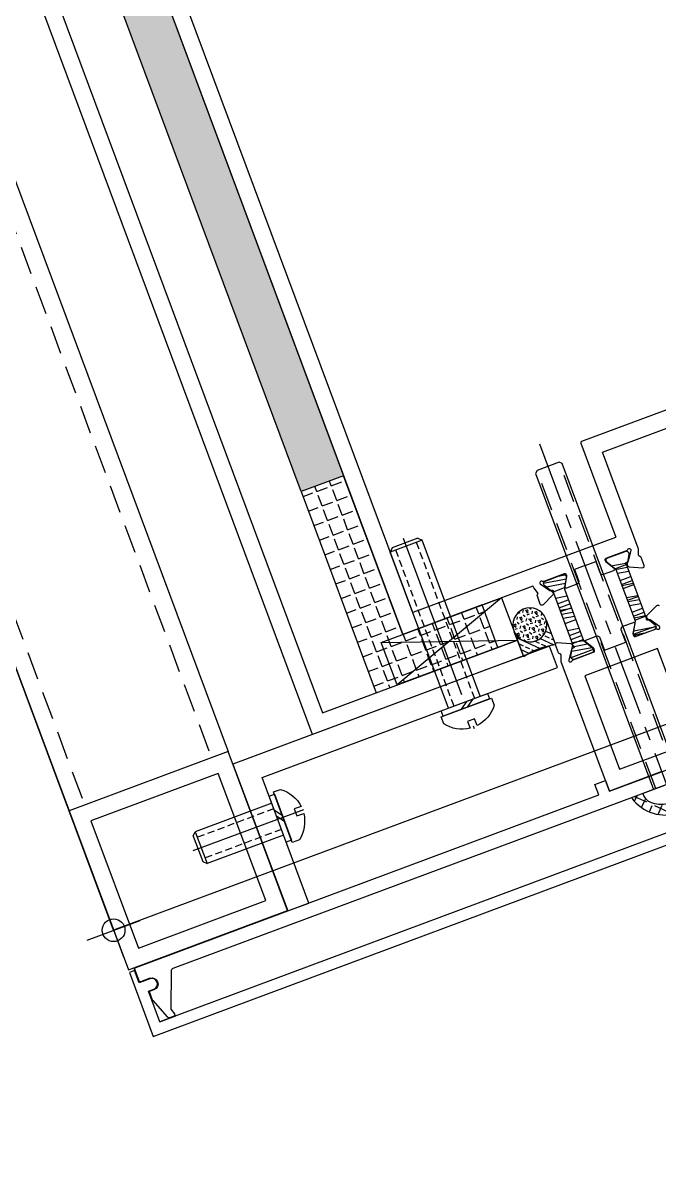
# Model space of a CAD drawing. Extents: x 12199666 to 24617114, y 1197707 to 2548648.
# Drawn here: x 12313834.2 to 12313946.4, y 1246514.4 to 1246718.6 of the extents above; entities that cross this region are included whole.
import ezdxf

# ---------------------------------------------------------------- set-up
doc = ezdxf.new("R2010")
doc.units = 0
doc.header["$LTSCALE"] = 10
doc.header["$MEASUREMENT"] = 0
for name, pattern in [('TX-PLAN-T1-F11$0$CENTER', [2, 1.25, -0.25, 0.25, -0.25]), ('TX-PLAN-T1-F11$0$CENTER2', [1.125, 0.75, -0.125, 0.125, -0.125]), ('TX-PLAN-T1-F11$0$CONTINOUS', [0]), ('TX-PLAN-T1-F11$0$DASHED', [0.75, 0.5, -0.25]), ('TX-PLAN-T1-F11$0$HIDDEN', [0.375, 0.25, -0.125])]:
    doc.linetypes.add(name, pattern=pattern)
for name, color, linetype in [('TX-PLAN-T1-F11$0$01', 1, 'Continuous'), ('TX-PLAN-T1-F11$0$F-Alum', 4, 'Continuous'), ('TX-PLAN-T1-F11$0$F-Bolt', 32, 'Continuous'), ('TX-PLAN-T1-F11$0$F-dashed line', 8, 'TX-PLAN-T1-F11$0$DASHED'), ('TX-PLAN-T1-F11$0$F-dim', 1, 'Continuous'), ('TX-PLAN-T1-F11$0$F-Glazing', 8, 'Continuous'), ('TX-PLAN-T1-F11$0$F-Misc', 1, 'Continuous'), ('TX-PLAN-T1-F11$0$F_MISC', 8, 'Continuous'), ('TX-PLAN-T1-F11$0$HAT', 155, 'Continuous'), ('TX-PLAN-T1-F11$0$Hatch', 8, 'Continuous'), ('TX-PLAN-T1-F11$0$Hatch @ 1 VP1', 8, 'Continuous'), ('TX-PLAN-T1-F11$0$Hatch @ 1 VPModel', 8, 'Continuous'), ('TX-PLAN-T1-F11$0$中心线', 1, 'TX-PLAN-T1-F11$0$CENTER2'), ('TX-PLAN-T1-F11$0$虚线', 8, 'TX-PLAN-T1-F11$0$HIDDEN'), ('TX-PLAN-T1-F11$0$螺栓钉类', 241, 'Continuous')]:
    doc.layers.add(name, color=color, linetype=linetype)
doc.layers.add('TX-PLAN-T1-F11$0$_EDO-ALUMINIUM-SECTION', color=90, linetype='Continuous', lineweight=30)
doc.layers.add('TX-PLAN-T1-F11$0$幕墙线', color=114, linetype='Continuous', lineweight=30)
pattern_1 = [(30.0159999972559, (7246.22157835518, 83575.31519769797), (-1.375665006030534, 2.381185795183361), [2, -0.7500000000000002]), (120.0160000000013, (7246.22157835518, 83575.31519769797), (-2.381185795183363, -1.375665006030534), [1.999999999999999, -0.7499999999999996])]

# ---------------------------------------------------------------- blocks, each defined once
blk = doc.blocks.new('TX-PLAN-T1-F11$0$A$C3FFC0167')
at = {"layer": 'TX-PLAN-T1-F11$0$F-dim'}
for p, q in [((0, 5), (0, -5)), ((-5, 0), (5, 0))]:
    blk.add_line(p, q, dxfattribs=at)
blk.add_circle((0, 0), 2, dxfattribs=at)
blk = doc.blocks.new('TX-PLAN-T1-F11$0$qertqtwet')
at = {"layer": 'TX-PLAN-T1-F11$0$F-Glazing'}
h = blk.add_hatch(dxfattribs=at)
h.set_pattern_fill('ANSI37', color=256, angle=270.0000000000034, style=0)
h.set_pattern_definition([(315.0000000000033, (-29614.42304775224, -25731.69154979243), (1.122532015133579, 1.122532015133709), []), (45.00000000000334, (-29614.42304775224, -25731.69154979243), (-1.122532015133709, 1.122532015133579), [])])
h.paths.add_polyline_path([(-29820.57937317537, -22812.52878940574), (-29818.8122062625, -22812.52878940575), (-29818.8122062625, -22810.33161240899, 0.323428697050681), (-29824.22649746502, -22816.97082330404), (-29822.2096299913, -22816.97082330405, -0.1185157189850159), (-29821.23881053725, -22812.93261066923, -0.2818610536571748)])
h.paths.add_polyline_path([(-29822.2096299913, -22816.97082330405), (-29824.22649746502, -22816.97082330404, 0.3560576311528728), (-29818.8122062625, -22824.46540130571), (-29818.8122062625, -22821.41285720236), (-29820.57937317537, -22821.41285720236, -0.2818610536571745), (-29821.23881053725, -22821.00903593886, -0.1185157189850159)])
at = {"color": 8, "linetype": 'TX-PLAN-T1-F11$0$DASHED'}
for p, q in [((-29818.81220626278, -22814.88745477372, -46928.13187290396), (-29758.81220626278, -22814.88745477372, -46928.13187290396)), ((-29818.81220626278, -22814.88745477372, -46928.13187290396), (-29758.81220626278, -22814.88745477372, -46928.13187290396)), ((-29818.81220626278, -22819.05412144038, -46928.13187290396), (-29758.81220626278, -22819.05412144038, -46928.13187290396)), ((-29818.81220626278, -22819.05412144038, -46928.13187290396), (-29758.81220626278, -22819.05412144038, -46928.13187290396))]:
    blk.add_line(p, q, dxfattribs=at)
at = {"color": 8, "linetype": 'TX-PLAN-T1-F11$0$CENTER'}
blk.add_line((-29825.47887292947, -22816.97078810705, -46928.13187290396), (-29754.64553959612, -22816.97078810705, -46928.13187290396), dxfattribs=at)
blk.add_line((-29825.47887292947, -22816.97078810705, -46928.13187290396), (-29754.64553959612, -22816.97078810705, -46928.13187290396), dxfattribs=at)
blk.add_arc((-29816.92428280844, -22817.39850685732, -23464.06593645198), 7.314728437362906, 104.9572881810436, 255.0427118187282)
at = {"layer": 'TX-PLAN-T1-F11$0$F-Bolt', "elevation": -46928.13187290396}
blk.add_lwpolyline([(-29820.98789410364, -22820.49255707884, 0.2099352819367999), (-29819.32357117219, -22821.47078796239), (-29818.81220753584, -22821.47078810705), (-29818.81220498975, -22812.47078810705), (-29819.3235686261, -22812.47078796277, 0.2099352819368), (-29820.98789211101, -22813.44901790502, 0.1433843212667726), (-29822.08493336194, -22816.35715081947), (-29820.79994085657, -22816.35715118109), (-29820.79994120376, -22817.58442390836), (-29822.08493370902, -22817.58442354483, 0.1433843212667727)], format="xyb", close=True, dxfattribs=at)
blk.add_lwpolyline([(-29820.98789410364, -22820.49255707884, 0.2099352819367999), (-29819.32357117219, -22821.47078796239), (-29818.81220753584, -22821.47078810705), (-29818.81220498975, -22812.47078810705), (-29819.3235686261, -22812.47078796277, 0.2099352819368), (-29820.98789211101, -22813.44901790502, 0.1433843212667726), (-29822.08493336194, -22816.35715081947), (-29820.79994085657, -22816.35715118109), (-29820.79994120376, -22817.58442390836), (-29822.08493370902, -22817.58442354483, 0.1433843212667727)], format="xyb", close=True, dxfattribs=at)
blk.add_lwpolyline([(-29818.81220626278, -22819.47078810705), (-29759.22887292947, -22819.47078810705), (-29758.81220626278, -22819.05412144038), (-29758.81220626278, -22814.88745477372), (-29759.22887292947, -22814.47078810705), (-29818.81220626278, -22814.47078810705)], dxfattribs=at)
blk.add_lwpolyline([(-29818.81220626278, -22819.47078810705), (-29759.22887292947, -22819.47078810705), (-29758.81220626278, -22819.05412144038), (-29758.81220626278, -22814.88745477372), (-29759.22887292947, -22814.47078810705), (-29818.81220626278, -22814.47078810705)], dxfattribs=at)
blk = doc.blocks.new('*U341')
at = {"layer": 'TX-PLAN-T1-F11$0$Hatch @ 1 VP1'}
h = blk.add_hatch(dxfattribs=at)
h.set_pattern_fill('M_SYNTHETIC-PISA', color=256, pattern_type=2)
h.set_pattern_definition([(80.42361603529756, (60.74734227051181, 419.571008317605), (-5.916388149900571, 0.9981739626518497), []), (80.42361603529756, (61.48689078924938, 419.4462365722735), (-5.916388149900571, 0.9981739626518497), []), (80.42361603529756, (62.22643930798695, 419.321464826942), (-5.916388149900571, 0.9981739626518497), []), (80.42361603529756, (64.44508486419966, 418.9471495909476), (-5.916388149900571, 0.9981739626518497), [])])
edge = h.paths.add_edge_path()
edge.add_arc((-6.87320508075617, -1.599999999999832), 0.5000000000000772, 270.0000000000381, 300.0000000000389, ccw=False)
edge.add_line((-6.873205080755838, -2.099999999999909), (-6.900000000000205, -2.099999999999909))
edge.add_arc((-6.900000000000205, -1.599999999999909), 0.5, 180, 270, ccw=False)
edge.add_line((-7.400000000000205, -1.599999999999909), (-7.400000000000205, 1.600000000000364))
edge.add_arc((-6.900000000000205, 1.600000000000364), 0.5, 90, 180, ccw=False)
edge.add_line((-6.900000000000205, 2.100000000000364), (-6.873205080757202, 2.099999999999909))
edge.add_arc((-6.873205080757574, 1.599999999999688), 0.5000000000002212, 59.999999999965496, 89.99999999995748, ccw=False)
edge.add_line((-6.623205080757202, 2.033012701891948), (-4.833974596215853, 1))
edge.add_line((-4.833974596215853, 1), (4.833974596215398, 1))
edge.add_line((4.833974596215398, 1), (6.623205080756748, 2.033012701891948))
edge.add_arc((6.87320508075709, 1.599999999999793), 0.5000000000001159, 90.00000000003928, 120.00000000003769, ccw=False)
edge.add_line((6.873205080756748, 2.099999999999909), (6.89999999999975, 2.100000000000364))
edge.add_arc((6.89999999999975, 1.600000000000364), 0.5, 0, 90, ccw=False)
edge.add_line((7.39999999999975, 1.600000000000364), (7.39999999999975, -1.599999999999909))
edge.add_arc((6.89999999999975, -1.599999999999909), 0.5, -90, 0, ccw=False)
edge.add_line((6.89999999999975, -2.099999999999909), (6.873205080755383, -2.099999999999909))
edge.add_arc((6.873205080755718, -1.599999999999822), 0.5000000000000873, 239.99999999996152, 269.99999999996163, ccw=False)
edge.add_line((6.623205080755383, -2.033012701891948), (4.833974596216308, -1))
edge.add_line((4.833974596216308, -1), (-4.833974596216308, -1))
edge.add_line((-4.833974596216308, -1), (-6.623205080755838, -2.033012701891948))
at = {"layer": 'TX-PLAN-T1-F11$0$Hatch @ 1 VPModel'}
h = blk.add_hatch(dxfattribs=at)
h.set_pattern_fill('M_SYNTHETIC-PISA', color=256, pattern_type=2)
h.set_pattern_definition([(90, (-9.900000006500932, 423.8302261678061), (-6, 3.673940397442059e-16), []), (90, (-9.150000006500932, 423.8302261678061), (-6, 3.673940397442059e-16), []), (90, (-8.400000006500932, 423.8302261678061), (-6, 3.673940397442059e-16), []), (90, (-6.150000006500932, 423.8302261678061), (-6, 3.673940397442059e-16), [])])
edge = h.paths.add_edge_path()
edge.add_arc((-6.87320508075617, -1.599999999999832), 0.5000000000000772, 270.0000000000381, 300.0000000000389, ccw=False)
edge.add_line((-6.873205080755838, -2.099999999999909), (-6.900000000000205, -2.099999999999909))
edge.add_arc((-6.900000000000205, -1.599999999999909), 0.5, 180, 270, ccw=False)
edge.add_line((-7.400000000000205, -1.599999999999909), (-7.400000000000205, 1.600000000000364))
edge.add_arc((-6.900000000000205, 1.600000000000364), 0.5, 90, 180, ccw=False)
edge.add_line((-6.900000000000205, 2.100000000000364), (-6.873205080757202, 2.099999999999909))
edge.add_arc((-6.873205080757574, 1.599999999999688), 0.5000000000002212, 59.999999999965496, 89.99999999995748, ccw=False)
edge.add_line((-6.623205080757202, 2.033012701891948), (-4.833974596215853, 1))
edge.add_line((-4.833974596215853, 1), (4.833974596215398, 1))
edge.add_line((4.833974596215398, 1), (6.623205080756748, 2.033012701891948))
edge.add_arc((6.87320508075709, 1.599999999999793), 0.5000000000001159, 90.00000000003928, 120.00000000003769, ccw=False)
edge.add_line((6.873205080756748, 2.099999999999909), (6.89999999999975, 2.100000000000364))
edge.add_arc((6.89999999999975, 1.600000000000364), 0.5, 0, 90, ccw=False)
edge.add_line((7.39999999999975, 1.600000000000364), (7.39999999999975, -1.599999999999909))
edge.add_arc((6.89999999999975, -1.599999999999909), 0.5, -90, 0, ccw=False)
edge.add_line((6.89999999999975, -2.099999999999909), (6.873205080755383, -2.099999999999909))
edge.add_arc((6.873205080755718, -1.599999999999822), 0.5000000000000873, 239.99999999996152, 269.99999999996163, ccw=False)
edge.add_line((6.623205080755383, -2.033012701891948), (4.833974596216308, -1))
edge.add_line((4.833974596216308, -1), (-4.833974596216308, -1))
edge.add_line((-4.833974596216308, -1), (-6.623205080755838, -2.033012701891948))
blk = doc.blocks.new('TX-PLAN-T1-F11$0$A$C455C3A01')
at = {"color": 0, "linetype": 'ByBlock'}
blk.add_lwpolyline([(-6.623205080755838, -2.033012701891948, -0.1316524975873993), (-6.873205080755838, -2.099999999999909), (-6.900000000000205, -2.099999999999909, -0.414213562373095), (-7.400000000000205, -1.599999999999909), (-7.400000000000205, 1.600000000000364, -0.414213562373095), (-6.900000000000205, 2.100000000000364), (-6.873205080757202, 2.099999999999909, -0.1316524975873601), (-6.623205080757202, 2.033012701891948), (-4.833974596215853, 1), (4.833974596215398, 1), (6.623205080756748, 2.033012701891948, -0.1316524975873888), (6.873205080756748, 2.099999999999909), (6.89999999999975, 2.100000000000364, -0.4142135623730949), (7.39999999999975, 1.600000000000364), (7.39999999999975, -1.599999999999909, -0.4142135623730951), (6.89999999999975, -2.099999999999909), (6.873205080755383, -2.099999999999909, -0.1316524975873966), (6.623205080755383, -2.033012701891948), (4.833974596216308, -1), (-4.833974596216308, -1)], format="xyb", close=True, dxfattribs=at)
at = {"layer": 'TX-PLAN-T1-F11$0$Hatch'}
blk.add_blockref('*U341', (0, 0), dxfattribs=at)
blk = doc.blocks.new('*U181')
at = {"layer": 'TX-PLAN-T1-F11$0$HAT'}
h = blk.add_hatch(dxfattribs=at)
h.set_pattern_fill('ANSI33', color=256, scale=0.5)
h.set_pattern_definition([(44.99999999999999, (-42960.06277537793, -11922.42191400856), (-1.122532015133644, 1.122532015133644), []), (44.99999999999999, (-42958.94024287794, -11922.42191400856), (-1.122532015133644, 1.122532015133644), [0.7937500000000004, -0.3968750000000002])])
edge = h.paths.add_edge_path()
edge.add_arc((3, 11.082361000701), 11.48123361620425, 254.8530260690202, 285.14697393097975, ccw=False)
edge.add_line((0, -1.77635683940025e-15), (0, -4.746772359798345))
edge.add_arc((3, -4.902934290748822), 3.004061675245397, 2.979783772836811, 177.0202162271633, ccw=False)
edge.add_line((6, -4.746772359798345), (6, -1.77635683940025e-15))
h = blk.add_hatch(dxfattribs=at)
h.set_pattern_fill('HEX', color=256, scale=0.5)
h.set_pattern_definition([(0, (-42960.06277537793, -11922.42191400856), (0, 0.8248889999999994), [0.47625, -0.9525]), (120, (-42960.06277537793, -11922.42191400856), (-0.7143748293023419, -0.4124444999999997), [0.4762499999999995, -0.9524999999999989]), (59.99999999999999, (-42959.58652537793, -11922.42191400856), (-0.7143748293023419, 0.4124444999999999), [0.4762499999999997, -0.9524999999999995])])
edge = h.paths.add_edge_path()
edge.add_arc((3, -4.902934290748819), 3.004061675245397, 0, 360)
at = {"layer": 'TX-PLAN-T1-F11$0$01'}
blk.add_lwpolyline([(6, -1.77635683940025e-15, -0.1329575385010826), (0, -1.77635683940025e-15), (0, -4.746772359798345, -0.9492999147649731), (6, -4.746772359798345)], format="xyb", close=True, dxfattribs=at)
blk.add_circle((3, -4.902934290748819), 3.004061675245397, dxfattribs=at)
blk = doc.blocks.new('*U175')
at = {"layer": 'TX-PLAN-T1-F11$0$中心线', "color": 1, "linetype": 'TX-PLAN-T1-F11$0$CENTER', "ltscale": 2.357947691000002}
blk.add_line((-2.842170943040401e-14, 30.90048662063384), (2.842170943040401e-14, -4.956409502317115), dxfattribs=at)
at = {"layer": 'TX-PLAN-T1-F11$0$虚线', "linetype": 'TX-PLAN-T1-F11$0$HIDDEN', "ltscale": 0.5}
for p, q in [((-1.948286311568523, 1.13686837721616e-13), (-1.94828631156858, 30.00000000000011)), ((1.948286311568523, 1.13686837721616e-13), (1.948286311568467, 30.00000000000011))]:
    blk.add_line(p, q, dxfattribs=at)
at = {"layer": 'TX-PLAN-T1-F11$0$螺栓钉类', "color": 241, "linetype": 'Continuous'}
for p, q in [((-2.40807576862025, 30.00000000000011), (-2.999791744951636, 29.40828402366867)), ((2.99979174495158, 29.40828402366867), (-2.999791744951636, 29.40828402366867)), ((-2.999791744951636, 1.13686837721616e-13), (-2.999791744951636, 29.40828402366867)), ((2.408075768620193, 30.00000000000011), (-2.408075768620307, 30)), ((2.408075768620193, 30.00000000000011), (2.99979174495158, 29.40828402366867)), ((2.999791744951636, 1.13686837721616e-13), (2.99979174495158, 29.40828402366867)), ((-0.9100693464279175, -1), (0.5333063006401062, 0)), ((0.2446311712265015, -1), (1.688006818294525, 0))]:
    blk.add_line(p, q, dxfattribs=at)
blk.add_lwpolyline([(4.350000023841858, 0), (4.350000023841858, -1), (-4.350000023841858, -1), (-4.350000023841858, 0)], close=True, dxfattribs=at)
blk.add_lwpolyline([(-4.75, -1), (4.75, -1), (4.75, -2.319999992847443, -0.2072557309237045), (0.6600000262260437, -4.663157165050507), (0.6600000262260437, -3.379999995231628), (-0.6600000262260437, -3.379999995231628), (-0.6600000262260437, -4.663157165050507, -0.2072557309237047), (-4.75, -2.319999992847443)], format="xyb", close=True, dxfattribs=at)
blk = doc.blocks.new('*U176')
at = {"layer": 'TX-PLAN-T1-F11$0$F-Misc'}
blk.add_lwpolyline([(0, -8), (0, 0), (-22.6862628114484, 0), (-22.6862628114484, -8)], close=True, dxfattribs=at)
for points in [[(0, -8), (-22.6862628114484, 0)], [(-22.6862628114484, -8), (0, 0)]]:
    blk.add_lwpolyline(points, dxfattribs=at)
blk = doc.blocks.new('*U172')
at = {"layer": 'TX-PLAN-T1-F11$0$中心线', "color": 1, "linetype": 'TX-PLAN-T1-F11$0$CENTER', "ltscale": 2.357947691000002}
blk.add_line((-4.263256414560601e-14, 15.90048662063384), (1.4210854715202e-14, -4.956409502317115), dxfattribs=at)
at = {"layer": 'TX-PLAN-T1-F11$0$虚线', "linetype": 'TX-PLAN-T1-F11$0$HIDDEN', "ltscale": 0.5}
for p, q in [((-1.948286311568509, 1.13686837721616e-13), (-1.948286311568566, 15.00000000000011)), ((1.948286311568523, 1.13686837721616e-13), (1.948286311568481, 15.00000000000011))]:
    blk.add_line(p, q, dxfattribs=at)
at = {"layer": 'TX-PLAN-T1-F11$0$螺栓钉类', "color": 241, "linetype": 'Continuous'}
for p, q in [((-2.40807576862025, 15.00000000000011), (-2.999791744951651, 14.40828402366867)), ((2.999791744951594, 14.40828402366867), (-2.999791744951636, 14.40828402366867)), ((-2.999791744951622, 1.13686837721616e-13), (-2.999791744951651, 14.40828402366867)), ((2.408075768620179, 15.00000000000011), (-2.408075768620321, 15)), ((2.408075768620179, 15.00000000000011), (2.999791744951594, 14.40828402366867)), ((2.999791744951636, 1.13686837721616e-13), (2.999791744951594, 14.40828402366867)), ((-0.9100693464279175, -1), (0.5333063006401062, 0)), ((0.2446311712265015, -1), (1.688006818294525, 0))]:
    blk.add_line(p, q, dxfattribs=at)
blk.add_lwpolyline([(4.350000023841858, 0), (4.350000023841858, -1), (-4.350000023841858, -1), (-4.350000023841858, 0)], close=True, dxfattribs=at)
blk.add_lwpolyline([(-4.75, -1), (4.75, -1), (4.75, -2.319999992847443, -0.2072557309237045), (0.6600000262260437, -4.663157165050507), (0.6600000262260437, -3.379999995231628), (-0.6600000262260437, -3.379999995231628), (-0.6600000262260437, -4.663157165050507, -0.2072557309237047), (-4.75, -2.319999992847443)], format="xyb", close=True, dxfattribs=at)
blk = doc.blocks.new('*U193')
at = {"layer": 'TX-PLAN-T1-F11$0$Hatch'}
h = blk.add_hatch(dxfattribs=at)
h.set_pattern_fill('ANGLE', color=256, scale=9.999999999999996, angle=30.01599999723185)
h.set_pattern_definition(pattern_1)
h.paths.add_polyline_path([(350.2253238288686, -354.6837878837832), (354.2542751866858, -361.6576381313353), (322.3892650641501, -380.066776734122), (322.3920172178186, -425.9033668380289), (402.0586897248868, -563.8011208046519), (395.1314504481852, -567.8031243171426), (314.3921460299753, -428.048037958506), (314.398585089948, -375.4440794177499), (343.3252546740696, -358.7324867446878), (343.3858318864368, -358.6351174034935)])
h = blk.add_hatch(dxfattribs=at)
h.set_pattern_fill('ANGLE', color=256, scale=9.999999999999996, angle=30.01599999723185)
h.set_pattern_definition(pattern_1)
h.paths.add_polyline_path([(395.1316129525658, -567.8030403436424), (414.1003057919443, -600.6366324613191), (433.9531735060737, -589.1610641976877), (429.9512389430311, -582.2339782480558), (417.0254576245788, -589.7076110518392), (402.0586998956278, -563.801105020364)])
at = {"layer": 'TX-PLAN-T1-F11$0$F-Alum', "flags": 128}
for points in [[(53.01061472645961, -31.80457267696329), (390.065040307818, -615.223651404347)], [(27.04169836640358, -46.80740425240947), (364.0961239619646, -630.2264829897904)]]:
    blk.add_lwpolyline(points, dxfattribs=at)
at = {"layer": 'TX-PLAN-T1-F11$0$F-Alum'}
for points in [[(455.4729844129179, -567.7718404594343), (455.4729844129179, -567.7718404594343), (446.3959872892592, -552.0601956466271), (505.8266415628605, -517.7257626117789, 0.4142135629107179), (506.192285489291, -516.359635047178), (401.1615129876882, -334.5582640464709), (322.3892650641501, -380.0667758264462)], [(439.369238186162, -573.3344405092794), (418.1223877749871, -585.6092291673849), (325.3936407528818, -425.1025364142552), (325.3857700543012, -381.800288240629), (399.198695463594, -339.1568885540619, -0.4142135618083592), (400.5648230256047, -339.522532479692), (502.0939028023276, -515.2627032643359, -0.4142135629305874), (501.7282588758972, -516.6288308289368), (442.4707817491144, -550.8632155012601, 0.4142135623737295), (442.397652963642, -551.1364410138922), (451.2549298969097, -566.4678058499121)], [(309.3460307866335, -439.5040731506597), (405.3548687912989, -605.6890643946535), (437.1462707237806, -587.3224317001004), (438.6470144910272, -589.9200927575439), (435.1871296027675, -591.9189461415081), (435.1871296027675, -591.9189461415081), (404.2579426011071, -609.7874283735582), (306.4801450439263, -440.5405095017923, -0.1317235220179792), (306.3460307864007, -440.0402676794038), (306.3460307864007, -376.5853972057666), (335.2009771130979, -359.9152406854846), (336.701702574268, -362.5128979166475), (309.3460307866335, -378.3168895531417), (309.3460307866335, -439.5040731506597)], [(466.1576926645357, -605.9728779365832), (457.6130095296539, -610.9093424355378), (445.4153107779566, -589.7959424406727), (445.2222484536469, -588.7367935363727, 0.3595079999969891), (444.9301157828886, -588.4906063049857, -0.2637250000009912), (444.6741820534226, -588.3421174858959), (443.9160059196874, -587.0462381952384, -0.08748900000020804), (443.8798070950434, -586.9485398635006, -0.4142140000096972), (444.1211462747306, -586.5996051985276, -0.02181999999955182), (444.147073848173, -586.5960395147849), (446.5113769324962, -586.3754405859218, -0.1763270000030645), (446.7098996443674, -586.4274091642437), (447.1329865134321, -586.7200353149965, -0.1989119999914122), (447.21597614442, -586.84865956461, -0.06554299999945595), (447.2185543009546, -586.9008063474612, -0.2679490000022325), (447.1047859839164, -587.0652957589336), (446.9465899402276, -587.1401776472485, 0.267948999996922), (446.832821524702, -587.3046670766489), (446.6675671036355, -589.3278801175329, 0.5206607007311933), (447.1130826037843, -589.535555469105, 0.2134219999978007), (447.2566763621289, -589.3371094220929, -0.2134220000036281), (447.4002701204736, -589.1386633750517), (450.7363429376855, -587.2113384929689, 0.414214000006558), (450.8460361147299, -586.8015002236789), (450.7355197903235, -586.6102037230885, 0.1378520000000337), (450.6193085948471, -586.4968525094009), (449.057140695164, -585.6455380125408, -0.137851999999961), (448.9796667301562, -585.5699705565639, -0.41421400000608), (449.05279551493, -585.29674504383), (450.7527549613733, -584.3146399403195, -0.414213562373095), (451.4358187434264, -584.4974619019777), (452.6108512678184, -586.5313660459942), (456.0923113336321, -584.5200476550381), (454.9172788092401, -582.4861435110506, -0.4142135623746534), (455.1001007708255, -581.8030797290266), (456.8000602170359, -580.8209746255015, -0.4142139999915234), (457.0732857298572, -580.8941034101881, -0.1378519999968015), (457.1000506549608, -580.9989666278125), (457.0572200133465, -582.7775251609419, 0.1378519999996694), (457.0973673025146, -582.9348202173423), (457.2078836269211, -583.1261167179473, 0.4142139999933001), (457.6177218961529, -583.2358098949917), (460.9537947135977, -581.3084850128944, -0.2134220000014415), (461.1974368358497, -581.2832161145197, 0.2134220000027375), (461.4410789583344, -581.2579472162324, 0.5206607007260496), (461.4837110906374, -580.7682579129614), (459.6484452183358, -579.9007907893683, 0.2679490000005528), (459.4491181105841, -579.9171837403846), (459.3052260989789, -580.0168249688431, -0.2679490000020771), (459.1058990557212, -580.033217843622, -0.06554300000006809), (459.0620118931402, -580.0049362098362, -0.1989119999981508), (458.9920387926977, -579.8687920153898), (458.949874198297, -579.3560984327341, -0.176326999998284), (459.0040189030115, -579.158158160848), (460.3761325448286, -577.2201444572711, -0.02182000000030324), (460.3921727570705, -577.1994643999496, -0.414214000003529), (460.8150092749856, -577.16468971016, -0.08748899999878039)], [(474.8020190792158, -613.0729998739698), (386.1010766436812, -664.3175448094407), (386.1010766464751, -664.3175448104157), (388.6987469606102, -662.8168117939349), (388.6987469585147, -662.8168117909663), (386.1010766441468, -664.317544807418), (383.2264971034601, -659.3418363714445), (384.0923828473315, -658.8415945513989, 1), (383.0918992070947, -657.1098230636417), (381.360127719352, -658.1103067036893), (380.2058037547395, -656.1122477153549), (379.3399180108681, -656.6124895353278), (385.3697887959424, -667.0497999373765), (477.5342742071953, -613.8042877217376)]]:
    blk.add_lwpolyline(points, format="xyb", dxfattribs=at)
for points in [[(322.3892650641501, -380.066776734122), (322.3920172178186, -425.9033668380289), (405.9924112183508, -570.6101344211784)], [(405.992411069572, -570.610134214352), (405.9924110961147, -570.6101342096663), (417.0254560769536, -589.7076119458216), (438.272306634346, -577.4328233589913)], [(381.2788209777791, -657.8256456259696), (381.2597441703547, -657.8366667300434), (380.0398544089403, -655.7251176545396), (455.8812394279521, -611.9098305052466), (454.8807539343834, -610.1780535563303), (456.612525985809, -609.1775708921195), (457.6130086500198, -610.909342943618), (474.7123976727016, -601.0306235656317)]]:
    blk.add_lwpolyline(points, dxfattribs=at)
at = {"layer": 'TX-PLAN-T1-F11$0$F-Alum', "elevation": 5.456350682723838e-07}
for points in [[(439.3692381870933, -573.334440508741), (439.3745454982854, -573.3313743543258), (451.2549298978411, -566.4678058493591), (451.2549298978411, -566.4678058493591)], [(439.369238186162, -573.3344405092794), (439.3745454973541, -573.3313743549224), (451.2549298969097, -566.4678058499121), (451.2549298969097, -566.4678058499121)]]:
    blk.add_lwpolyline(points, dxfattribs=at)
for points in [[(446.7262194724753, -572.3488990897604), (448.4577672851738, -571.3485446711566), (449.4958720416762, -573.1454358389747, 0.4142135623730951), (450.1789358237293, -573.3282578006183), (451.8788952699397, -572.3461526971369, 0.4142139999991469), (451.9520240547135, -572.0729271842865, 0.1378520000003556), (451.8745500897057, -571.9973597283242), (450.3123821902554, -571.146045231566, -0.1378520000001151), (450.1961709945463, -571.0326940178347), (450.0856546703726, -570.8413975172152, -0.4142139999998129), (450.195347847417, -570.4315592479834), (453.531420664629, -568.504234365857, 0.2134220000000366), (453.6750144229736, -568.3057883188012, -0.2134220000006896), (453.8186081810854, -568.1073422717454, -0.5206607007358245), (454.2641236812342, -568.3150176233466), (454.0988692601677, -570.3382306643034, -0.2679490000006816), (453.985100844875, -570.5027200936893), (453.8269048011862, -570.5776019819314, 0.2679490000005901), (453.7131364839152, -570.7420913934329, 0.0655429999996988), (453.7157146404497, -570.7942381763714, 0.1989120000004778), (453.7987042716704, -570.9228624259995), (454.2217911405023, -571.2154885767523, 0.1763269999993696), (454.4203138523735, -571.2674571549869), (456.7846169366967, -571.0468582261528, 0.02182000000013751), (456.810544510372, -571.0432925423956, 0.4142139999995563), (457.0518836900592, -570.6943578774808, 0.0874890000002171), (457.0156848651823, -570.5966595456994), (456.25750873168, -569.3007802550856, 0.2637250000000688), (456.0015750019811, -569.1522914358793, -0.3595079999993098), (455.7094423312228, -568.9061042045505), (455.5319364122115, -567.9322984643804, 0.086106092567218), (455.4729844138492, -567.7718404587504), (455.4729844138492, -567.7718404587504)], [(446.726219471544, -572.3488990903134), (448.4577672842424, -571.348544671695), (449.4958720407449, -573.1454358394985, 0.4142135623730951), (450.1789358227979, -573.3282578011567), (451.8788952690084, -572.3461526976607, 0.4142139999991469), (451.9520240537822, -572.0729271848686, 0.1378520000003556), (451.8745500887744, -571.9973597289063), (450.3123821893241, -571.1460452321189, -0.1378520000001151), (450.1961709936149, -571.0326940183731), (450.0856546692085, -570.8413975177391, -0.4142139999998129), (450.1953478462528, -570.4315592485364), (453.5314206636976, -568.50423436641, 0.2134220000000366), (453.6750144220423, -568.3057883193542, -0.2134220000006896), (453.8186081801541, -568.107342272313, -0.5206607007358245), (454.2641236803029, -568.3150176238851), (454.0988692592364, -570.3382306648418, -0.2679490000006816), (453.9851008439437, -570.5027200942277), (453.8269048002549, -570.5776019824989, 0.2679490000005901), (453.7131364829838, -570.7420913939714, 0.0655429999996988), (453.7157146395184, -570.7942381768953, 0.1989120000004778), (453.7987042707391, -570.9228624265525), (454.221791139571, -571.2154885772761, 0.1763269999993696), (454.4203138514422, -571.2674571554962), (456.7846169357654, -571.0468582266767, 0.02182000000013751), (456.8105445094407, -571.0432925429632, 0.4142139999995563), (457.051883688895, -570.6943578780483, 0.0874890000002171), (457.0156848642509, -570.5966595462378), (456.2575087307487, -569.300780255624, 0.2637250000000688), (456.0015750010498, -569.1522914364468, -0.3595079999993098), (455.7094423302915, -568.906104205118), (455.5319364112802, -567.9322984649043, 0.086106092567218), (455.472984412685, -567.7718404592597), (455.472984412685, -567.7718404592597)], [(446.7262194724753, -572.3488990897604), (444.9946716600098, -573.3492535084224), (446.0327764165122, -575.1461446762551, -0.4142135623730951), (445.8499544546939, -575.8292084582936), (444.1499950084835, -576.8113135617459, -0.4142139999991469), (443.8767694956623, -576.7381847770594, -0.1378520000003556), (443.8500045707915, -576.6333215593477), (443.8928352121729, -574.8547630264075, 0.1378520000001151), (443.8526879230049, -574.6974679699197), (443.7421715985984, -574.5061714693584, 0.4142139999998129), (443.3323333293665, -574.3964782923431), (439.9962605121545, -576.323803174455, -0.2134220000000366), (439.7526183896698, -576.3490720727423, 0.2134220000006896), (439.5089762674179, -576.3743409710587, 0.5206607007358245), (439.4663441348821, -576.8640302743588), (441.3016100071836, -577.7314973979373, 0.2679490000006816), (441.5009371151682, -577.7151044468774), (441.6448291267734, -577.6154632184334, -0.2679490000005901), (441.8441561697982, -577.5990703436837, -0.0655429999996988), (441.8880433326121, -577.6273519773677, -0.1989120000004778), (441.9580164330546, -577.7634961718868), (442.0001810274553, -578.2761897545861, -0.1763269999993696), (441.946036322508, -578.4741300264141), (440.5739226806909, -580.4121437300637, -0.02182000000013751), (440.5578824686818, -580.4328237873851, -0.4142139999995563), (440.1350459507667, -580.4675984771311, -0.0874890000002171), (440.0684913450386, -580.3874373680883), (439.3245865497738, -579.0833132018452, -0.2637250000000688), (439.3237930692267, -578.7874240776437, 0.3595079999993098), (439.2564449717756, -578.4113737035368), (438.501499745762, -577.7711677392508, -0.086106092567218), (438.3919417306315, -577.6399459762615), (438.2723073321395, -577.4328245645884)], [(446.726219471544, -572.3488990903134), (444.9946716590784, -573.3492535089608), (446.0327764155809, -575.1461446767935, -0.4142135623730951), (445.8499544537626, -575.8292084588029), (444.1499950075522, -576.8113135623134, -0.4142139999991469), (443.876769494731, -576.7381847776269, -0.1378520000003556), (443.8500045698602, -576.6333215598861), (443.8928352112416, -574.8547630269604, 0.1378520000001151), (443.8526879220735, -574.6974679704726), (443.742171597667, -574.5061714698822, 0.4142139999998129), (443.3323333284352, -574.3964782928524), (439.9962605112232, -576.3238031749788, -0.2134220000000366), (439.7526183887385, -576.3490720733244, 0.2134220000006896), (439.5089762664866, -576.3743409715971, 0.5206607007358245), (439.4663441339508, -576.8640302748827), (441.3016100062523, -577.7314973984612, 0.2679490000006816), (441.5009371142369, -577.7151044474012), (441.6448291258421, -577.6154632189573, -0.2679490000005901), (441.8441561688669, -577.5990703442076, -0.0655429999996988), (441.8880433316808, -577.6273519779352, -0.1989120000004778), (441.9580164318904, -577.7634961724398), (442.0001810265239, -578.27618975511, -0.1763269999993696), (441.9460363215767, -578.474130026967), (440.5739226797596, -580.4121437306312, -0.02182000000013751), (440.5578824677505, -580.432823787909, -0.4142139999995563), (440.1350459496025, -580.4675984776404, -0.0874890000002171), (440.0684913441073, -580.387437368583), (439.3245865488425, -579.083313202369, -0.2637250000000688), (439.3237930682953, -578.7874240781966, 0.3595079999993098), (439.2564449706115, -578.4113737041043), (438.5014997448307, -577.7711677398038, -0.086106092567218), (438.3919417297002, -577.6399459767854), (438.2723073312081, -577.4328245651268)]]:
    blk.add_lwpolyline(points, format="xyb", dxfattribs=at)
at = {"layer": 'TX-PLAN-T1-F11$0$F-Alum', "linetype": 'TX-PLAN-T1-F11$0$CONTINOUS', "ltscale": 15555}
blk.add_lwpolyline([(380.0398544089403, -655.7251176545396), (381.2032953833696, -657.7389575862617, 0.414213562373095), (381.6131336526014, -657.8486507634225), (383.0418750252575, -657.0232344891992, -1), (384.1424070294015, -658.928183125754), (383.3631098598707, -659.3784007638315), (384.1415210517589, -660.7257794256002, 0.1428492727586986), (384.2629231058527, -660.8418938346731), (387.2218380344566, -663.235364015869, 0.2840790438404123), (387.7473373496905, -663.2509740064561), (388.4430282160174, -662.8490576248878, 0.5575365158333588), (388.453131214017, -662.5089473235421), (387.7222566348501, -661.7713922473631), (386.6248848829418, -655.0800004285702, -0.2963790067032196), (386.8719783208799, -654.5943518436106), (467.0768878774252, -608.2581576754019)], format="xyb", dxfattribs=at)
at = {"layer": 'TX-PLAN-T1-F11$0$F-Alum'}
for points in [[(458.7099413010292, -606.8109597437433), (470.6140261408873, -599.933700118956), (461.8043520050123, -584.6847326377465), (449.900267165387, -591.5619922624755)], [(391.2619891064242, -617.2954965759709), (405.0996182784438, -641.2475240616332), (408.5631612532306, -639.2465567802428), (396.7264993626159, -618.7580722694256), (444.9104555265512, -590.9211086545547), (442.9094882453792, -587.4575656796806)]]:
    blk.add_lwpolyline(points, close=True, dxfattribs=at)
at = {"layer": 'TX-PLAN-T1-F11$0$F-Alum', "flags": 128}
for points in [[(390.0650403141044, -615.2236514189717), (364.0961239619646, -630.2264829897904), (379.1033785305917, -656.2030552287761), (405.0722948824987, -641.2002236579137)], [(388.9681085431948, -619.3220341097767), (368.1945066549815, -631.3234147612529), (380.2003103015013, -652.104672537942), (400.9739121897146, -640.1032918864366)]]:
    blk.add_lwpolyline(points, close=True, dxfattribs=at)
at = {"layer": 'TX-PLAN-T1-F11$0$F-dashed line', "flags": 128}
for points in [[(50.2786876456812, -33.38286887168942), (387.3331132275052, -616.8019476004993)], [(29.57848780532368, -45.34184349645511), (366.632913393667, -628.760922236208)]]:
    blk.add_lwpolyline(points, dxfattribs=at)
at = {"layer": 'TX-PLAN-T1-F11$0$Hatch'}
for points in [[(350.2253238288686, -354.6837878837832), (354.2542751866858, -361.6576381313353), (322.3892650641501, -380.066776734122), (322.3920172178186, -425.9033668380289), (402.0586897248868, -563.8011208046519), (395.1314504481852, -567.8031243171426), (314.3921460299753, -428.048037958506), (314.398585089948, -375.4440794177499), (343.3252546740696, -358.7324867446878), (343.3858318864368, -358.6351174034935), (350.2253238288686, -354.6837878837832), (350.2253238288686, -354.6837878837832)], [(395.1316129525658, -567.8030403436424), (414.1003057919443, -600.6366324613191), (433.9531735060737, -589.1610641976877), (429.9512389430311, -582.2339782480558), (417.0254576245788, -589.7076110518392), (402.0586998956278, -563.801105020364), (395.1316129525658, -567.8030403436424)]]:
    blk.add_lwpolyline(points, dxfattribs=at)
at = {"layer": 'TX-PLAN-T1-F11$0$F_MISC'}
for name, p, rotation in [('TX-PLAN-T1-F11$0$qertqtwet', (-34206.12903104257, 13797.59694571102, 46928.13187290396), 120.0159999954234), ('*U175', (429.7242123964243, -599.6945455227251), 30.01599997489868), ('*U172', (400.6532278016675, -625.5549759573041), 120.0159999748988), ('TX-PLAN-T1-F11$0$A$C3FFC0167', (375.3649524133652, -649.7320850958495), 30.01599997489868)]:
    blk.add_blockref(name, p, dxfattribs=dict(at, rotation=rotation))
at = {"layer": 'TX-PLAN-T1-F11$0$F_MISC', "extrusion": (1.06202147336387e-06, 6.135538778012396e-07, 0.9999999999992478), "rotation": 120.0160000284702}
for p in [(455.5656043903196, -575.8752025064452, 0.00013048999074151), (445.3665170550629, -581.7674464329527, 0.0001160431318729056)]:
    blk.add_blockref('TX-PLAN-T1-F11$0$A$C455C3A01', p, dxfattribs=at)
at = {"layer": 'TX-PLAN-T1-F11$0$F_MISC', "xscale": -1}
for name, p, rotation in [('*U176', (437.1462681673001, -587.3224272751977), 210.0159999543231), ('*U181', (438.7231108162086, -590.0518104999501, -4.506888568539212e-07), 210.0159999748984)]:
    blk.add_blockref(name, p, dxfattribs=dict(at, rotation=rotation))
blk = doc.blocks.new('TX-PLAN-T1-F11$0$A$C21521A5F')
at = {"rotation": 90}
blk.add_blockref('*U193', (388.7170751225203, 16760.21975712478, 0.0004146164392175001), dxfattribs=at)
blk = doc.blocks.new('TX-PLAN-T1-F11$0$标准层幕墙0118')
at = {"color": 3, "rotation": 270}
blk.add_blockref('TX-PLAN-T1-F11$0$A$C21521A5F', (4239.780242875684, -661.2834627595585, -0.0004146164392191649), dxfattribs=at)
blk = doc.blocks.new('TX-PLAN-T1-F11')
at = {"layer": 'TX-PLAN-T1-F11$0$幕墙线'}
blk.add_lwpolyline([(12320853.42358575, 1246069.463993158), (12319874.15551759, 1245556.942988943), (12319504.51685508, 1246263.291677854), (12318287.46267927, 1245809.710601544), (12318025.41949917, 1246512.835058284), (12316808.36415329, 1246059.258099326), (12316546.32246322, 1246762.378557954), (12315329.26860736, 1246308.797600885), (12315067.22542752, 1247011.922057721), (12313850.17157141, 1246558.341100555), (12313588.12839157, 1247261.465557391), (12312371.07304542, 1246807.888598337), (12312109.03135535, 1247511.009056965), (12310891.9774995, 1247057.428099896), (12310629.93431965, 1247760.552556732), (12309412.88046354, 1247306.971599566), (12309150.8372837, 1248010.096056402), (12307933.78342759, 1247556.515099236), (12307671.74024774, 1248259.639556072), (12306454.68639163, 1247806.058598906), (12306192.64321179, 1248509.183055742), (12304975.58935568, 1248055.602098577), (12304713.54617583, 1248758.726555413), (12303496.49231972, 1248305.145598247)], dxfattribs=at)
at = {"layer": 'TX-PLAN-T1-F11$0$_EDO-ALUMINIUM-SECTION', "rotation": 350.4236156863823}
blk.add_blockref('TX-PLAN-T1-F11$0$标准层幕墙0118', (12293055.45042718, 1251790.443008234), dxfattribs=at)

msp = doc.modelspace()

# ---------------------------------------------------------------- block references
msp.add_blockref('TX-PLAN-T1-F11', (0, 0))

doc.saveas('drawing.dxf')
